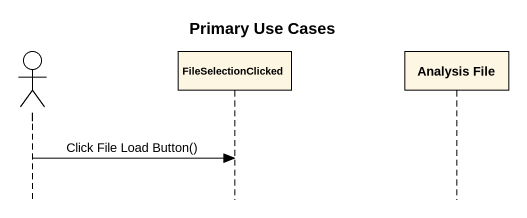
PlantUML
@startuml
title Primary Use Cases
hide footbox
actor I
participant FileSelectionClicked
participant "Analysis File" as Analysis_File

I -> FileSelectionClicked : Click File Load Button()
@enduml
